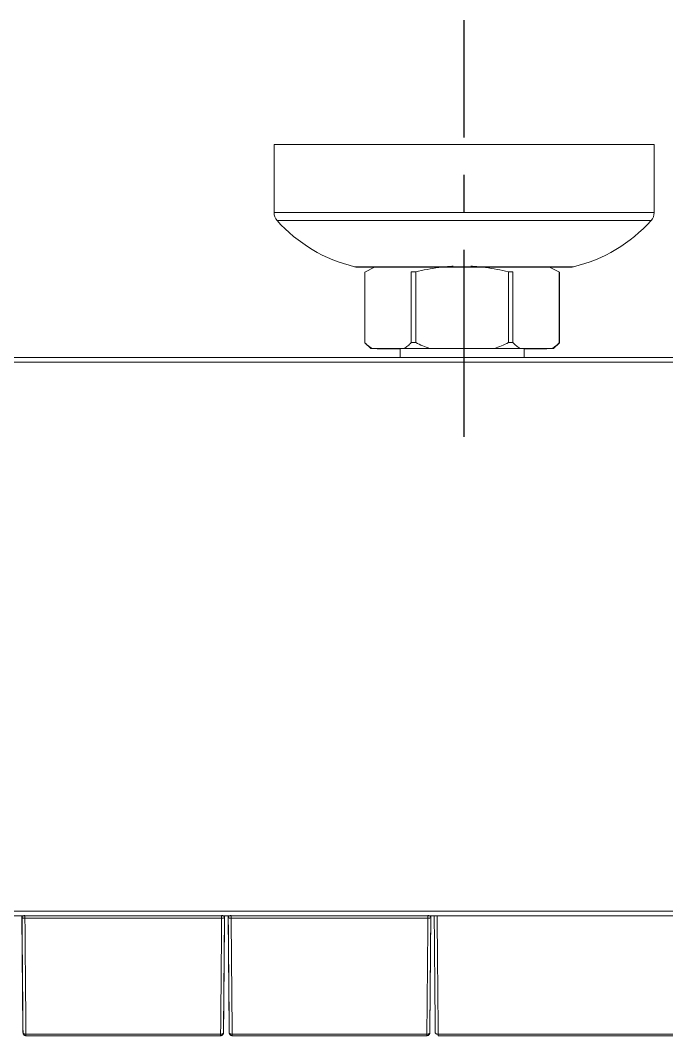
# Model space of a CAD drawing. Header units: millimetres. Extents: x 19741 to 22117, y -10160 to -6800.
# Drawn here: x 20643 to 20752.7, y -7615.1 to -7442.9 of the extents above; entities that cross this region are included whole.
import ezdxf

# ---------------------------------------------------------------- set-up
doc = ezdxf.new("R2010")
doc.units = ezdxf.units.MM
doc.linetypes.add('CENTERX2', pattern=[101.6, 63.5, -12.7, 12.7, -12.7])
doc.layers.add('CENTER', color=1, linetype='CENTERX2')

msp = doc.modelspace()

# ---------------------------------------------------------------- linework, layer by layer
at = {"linetype": 'Continuous', "lineweight": 18}
for p, q in [((20686.04, -7463.97), (20750.54, -7463.97)), ((20686.04, -7475.52), (20686.04, -7463.97)), ((20750.54, -7463.97), (20750.54, -7475.52)), ((20700.18, -7484.77), (20736.41, -7484.77)), ((20703.11, -7484.77), (20701.46, -7485.6)), ((20734.46, -7485.6), (20732.8, -7484.77)), ((20701.46, -7485.6), (20701.46, -7497.6)), ((20701.46, -7485.6), (20701.46, -7485.6)), ((20734.46, -7497.6), (20734.46, -7485.6)), ((20701.46, -7497.6), (20701.46, -7497.6)), ((20701.46, -7497.6), (20702.46, -7498.6)), ((20707.46, -7498.59), (20707.46, -7500.09)), ((20728.46, -7500.09), (20728.46, -7498.59)), ((20733.45, -7498.6), (20734.46, -7497.6)), ((20734.46, -7497.6), (20734.46, -7497.6)), ((20787.91, -7500.09), (20498.01, -7500.09)), ((20491.01, -7594.79), (20794.91, -7594.79)), ((20643.26, -7594.79), (20643.43, -7614.13)), ((20677.65, -7594.79), (20677.48, -7614.13)), ((20678.26, -7594.79), (20678.43, -7614.13)), ((20712.65, -7594.79), (20712.48, -7614.13)), ((20676.97, -7615.14), (20643.94, -7615.14)), ((20711.97, -7615.14), (20678.94, -7615.14)), ((20713.9, -7615.04), (20713.9, -7614.89)), ((20713.9, -7615.14), (20713.9, -7615.04)), ((20713.9, -7615.14), (20775.32, -7615.14))]:
    msp.add_line(p, q, dxfattribs=at)
at = {"linetype": 'Continuous', "lineweight": 13}
for p, q in [((20686.04, -7475.52), (20750.54, -7475.52)), ((20686.55, -7476.86), (20750.04, -7476.86)), ((20787.91, -7500.89), (20498.01, -7500.89)), ((20491.01, -7593.99), (20794.91, -7593.99)), ((20713.9, -7614.89), (20775.32, -7614.89))]:
    msp.add_line(p, q, dxfattribs=at)
at = {"linetype": 'Continuous', "lineweight": 18}
for centre, radius, start, end in [((20688.04, -7475.52), 2, 180, 221.7446), ((20748.54, -7475.52), 2, 318.2554, 0), ((20705.66, -7459.8), 25.61, 221.7446, 256.5609), ((20730.93, -7459.8), 25.61, 283.4391, 318.2554), ((20700.18, -7482.77), 2, 256.5609, 270), ((20736.41, -7482.77), 2, 270, 283.4391)]:
    msp.add_arc(centre, radius, start, end, dxfattribs=at)
for centre, major_axis, ratio, start_param, end_param in [((20717.96, -7498.6), (-10.75, 0), 0.001071, 3.141593, 6.283185), ((20717.96, -7498.6), (-10.75, 0), 0.001071, 0, 0.216132), ((20717.96, -7498.6), (-10.75, 0), 0.001071, 2.925461, 3.141593), ((20643.42, -7613.12), (0.01, -1.5), 0.000009, 5.446471, 6.266801), ((20677.49, -7613.12), (-0.01, -1.5), 0.000009, 0.016382, 0.836713), ((20678.42, -7613.12), (0.01, -1.5), 0.000009, 5.446471, 6.266801), ((20712.49, -7613.12), (-0.01, -1.5), 0.000009, 0.016382, 0.836713)]:
    msp.add_ellipse(centre, major_axis=major_axis, ratio=ratio, start_param=start_param, end_param=end_param, dxfattribs=at)
for points, weights, degree, knots in [([(20699.71, -7484.72), (20699.71, -7484.72), (20707.47, -7484.72), (20718.29, -7484.72), (20729.12, -7484.72), (20736.88, -7484.72), (20736.88, -7484.72)], [1, 0.857845322326, 0.917330936255, 1.21508964198, 0.917330936255, 0.857845322326, 1], 3, [0, 0, 0, 0, 0.5, 0.5, 0.5, 1, 1, 1, 1]), ([(20677.14, -7594.76), (20677.35, -7594.76), (20677.5, -7594.86), (20677.65, -7594.97), (20677.64, -7595.11)], [1, 0.923288343649, 1, 0.923288343649, 1], 2, [0, 0, 0, 0.5, 0.5, 1, 1, 1]), ([(20712.14, -7594.76), (20712.35, -7594.76), (20712.5, -7594.86), (20712.65, -7594.97), (20712.64, -7595.11)], [1, 0.923288343649, 1, 0.923288343649, 1], 2, [0, 0, 0, 0.5, 0.5, 1, 1, 1])]:
    msp.add_rational_spline(points, weights, degree=degree, knots=knots, dxfattribs=at)
for points, knots in [([(20710.08, -7485.58), (20711.38, -7485.27), (20712.68, -7485.02), (20714.64, -7484.76), (20715.3, -7484.69), (20716.13, -7484.64), (20716.29, -7484.63), (20716.46, -7484.62)], [0, 0, 0, 0, 0.615562, 0.615562, 0.923343, 0.923343, 1, 1, 1, 1]), ([(20719.45, -7484.62), (20719.62, -7484.63), (20719.78, -7484.64), (20720.61, -7484.69), (20721.27, -7484.76), (20723.23, -7485.02), (20724.53, -7485.27), (20725.83, -7485.58)], [0, 0, 0, 0, 0.076657, 0.076657, 0.384438, 0.384438, 1, 1, 1, 1]), ([(20702.66, -7498.59), (20702.45, -7498.45), (20702.25, -7498.29), (20701.85, -7497.96), (20701.66, -7497.78), (20701.46, -7497.6)], [0, 0, 0, 0, 0.5, 0.5, 1, 1, 1, 1]), ([(20709.33, -7497.58), (20709.14, -7497.77), (20708.94, -7497.95), (20708.54, -7498.28), (20708.34, -7498.44), (20708.14, -7498.58)], [0, 0, 0, 0, 0.5, 0.5, 1, 1, 1, 1]), ([(20712.48, -7498.58), (20712.07, -7498.44), (20711.67, -7498.28), (20710.87, -7497.95), (20710.47, -7497.77), (20710.08, -7497.58)], [0, 0, 0, 0, 0.5, 0.5, 1, 1, 1, 1]), ([(20725.83, -7497.58), (20725.44, -7497.77), (20725.04, -7497.95), (20724.24, -7498.28), (20723.84, -7498.44), (20723.43, -7498.58)], [0, 0, 0, 0, 0.5, 0.5, 1, 1, 1, 1]), ([(20727.77, -7498.58), (20727.57, -7498.44), (20727.37, -7498.28), (20726.97, -7497.95), (20726.77, -7497.77), (20726.58, -7497.58)], [0, 0, 0, 0, 0.5, 0.5, 1, 1, 1, 1]), ([(20734.45, -7497.6), (20734.25, -7497.78), (20734.06, -7497.96), (20733.66, -7498.29), (20733.46, -7498.45), (20733.25, -7498.59)], [0, 0, 0, 0, 0.5, 0.5, 1, 1, 1, 1]), ([(20643.27, -7595.11), (20643.27, -7595.11), (20643.27, -7595.12), (20643.27, -7595.12), (20643.27, -7595.12), (20643.27, -7595.12), (20643.27, -7595.12), (20643.27, -7595.13), (20643.27, -7595.13), (20643.27, -7595.13), (20643.28, -7595.13), (20643.28, -7595.13), (20643.28, -7595.13), (20643.28, -7595.14), (20643.29, -7595.14), (20643.29, -7595.14), (20643.29, -7595.14), (20643.3, -7595.14), (20643.3, -7595.14), (20643.31, -7595.15), (20643.31, -7595.15), (20643.31, -7595.15), (20643.32, -7595.15), (20643.32, -7595.15), (20643.33, -7595.15), (20643.33, -7595.16), (20643.34, -7595.16), (20643.34, -7595.16), (20643.35, -7595.16), (20643.35, -7595.16), (20643.36, -7595.16), (20643.37, -7595.16), (20643.37, -7595.16), (20643.38, -7595.17), (20643.38, -7595.17), (20643.39, -7595.17), (20643.4, -7595.17), (20643.4, -7595.17), (20643.41, -7595.17), (20643.42, -7595.17), (20643.42, -7595.17), (20643.43, -7595.17), (20643.44, -7595.18), (20643.45, -7595.18), (20643.45, -7595.18), (20643.46, -7595.18), (20643.47, -7595.18), (20643.47, -7595.18), (20643.48, -7595.18), (20643.49, -7595.18), (20643.5, -7595.18), (20643.5, -7595.18), (20643.51, -7595.18), (20643.52, -7595.19), (20643.53, -7595.19), (20643.53, -7595.19), (20643.54, -7595.19), (20643.55, -7595.19), (20643.56, -7595.19), (20643.56, -7595.19), (20643.57, -7595.19), (20643.58, -7595.19), (20643.59, -7595.19), (20643.6, -7595.19), (20643.6, -7595.19), (20643.61, -7595.19), (20643.62, -7595.19), (20643.63, -7595.19), (20643.63, -7595.19), (20643.64, -7595.19), (20643.65, -7595.19), (20643.66, -7595.19), (20643.66, -7595.2), (20643.67, -7595.2), (20643.68, -7595.2), (20643.69, -7595.2), (20643.69, -7595.2), (20643.7, -7595.2), (20643.71, -7595.2), (20643.72, -7595.2), (20643.72, -7595.2), (20643.73, -7595.2), (20643.74, -7595.2), (20643.74, -7595.2), (20643.75, -7595.2), (20643.76, -7595.2), (20643.76, -7595.2), (20643.77, -7595.2)], [0, 0, 0, 0, 0.014723, 0.029376, 0.043959, 0.058471, 0.072913, 0.087285, 0.101585, 0.115815, 0.129974, 0.144061, 0.158078, 0.172023, 0.185896, 0.199698, 0.213429, 0.227088, 0.240675, 0.254191, 0.267635, 0.281008, 0.294308, 0.307537, 0.320695, 0.33378, 0.346794, 0.359737, 0.372607, 0.385406, 0.398134, 0.41079, 0.423374, 0.435888, 0.44833, 0.4607, 0.473, 0.485228, 0.497386, 0.509472, 0.521488, 0.533433, 0.545308, 0.557112, 0.568845, 0.580508, 0.592102, 0.603625, 0.615078, 0.626461, 0.637775, 0.649019, 0.660194, 0.6713, 0.682337, 0.693305, 0.704203, 0.715034, 0.725796, 0.736489, 0.747114, 0.757672, 0.768161, 0.778583, 0.788937, 0.799224, 0.809444, 0.819597, 0.829683, 0.839702, 0.849655, 0.859541, 0.869361, 0.879116, 0.888804, 0.898427, 0.907985, 0.917477, 0.926904, 0.936266, 0.945564, 0.954797, 0.963965, 0.97307, 0.98211, 0.991087, 1, 1, 1, 1]), ([(20643.77, -7595.2), (20643.78, -7596.93), (20643.79, -7598.64), (20643.82, -7602.03), (20643.84, -7603.71), (20643.86, -7607.01), (20643.88, -7608.63), (20643.91, -7611.81), (20643.92, -7613.37), (20643.94, -7614.89)], [0, 0, 0, 0, 0.25, 0.25, 0.5, 0.5, 0.75, 0.75, 1, 1, 1, 1]), ([(20676.97, -7614.89), (20676.99, -7613.37), (20677, -7611.81), (20677.03, -7608.63), (20677.05, -7607.01), (20677.07, -7603.71), (20677.09, -7602.03), (20677.12, -7598.64), (20677.13, -7596.93), (20677.14, -7595.2)], [0, 0, 0, 0, 0.25, 0.25, 0.5, 0.5, 0.75, 0.75, 1, 1, 1, 1]), ([(20677.14, -7595.2), (20677.15, -7595.2), (20677.16, -7595.2), (20677.17, -7595.2), (20677.18, -7595.2), (20677.19, -7595.2), (20677.2, -7595.2), (20677.22, -7595.2), (20677.23, -7595.2), (20677.24, -7595.2), (20677.25, -7595.19), (20677.27, -7595.19), (20677.28, -7595.19), (20677.29, -7595.19), (20677.31, -7595.19), (20677.32, -7595.19), (20677.33, -7595.19), (20677.34, -7595.19), (20677.36, -7595.19), (20677.37, -7595.19), (20677.38, -7595.19), (20677.39, -7595.19), (20677.41, -7595.18), (20677.42, -7595.18), (20677.43, -7595.18), (20677.44, -7595.18), (20677.46, -7595.18), (20677.47, -7595.18), (20677.48, -7595.17), (20677.49, -7595.17), (20677.5, -7595.17), (20677.51, -7595.17), (20677.52, -7595.17), (20677.53, -7595.17), (20677.54, -7595.16), (20677.55, -7595.16), (20677.56, -7595.16), (20677.57, -7595.16), (20677.58, -7595.15), (20677.59, -7595.15), (20677.6, -7595.15), (20677.6, -7595.15), (20677.61, -7595.14), (20677.62, -7595.14), (20677.62, -7595.14), (20677.63, -7595.14), (20677.63, -7595.13), (20677.64, -7595.13), (20677.64, -7595.13), (20677.64, -7595.12), (20677.64, -7595.12), (20677.64, -7595.12), (20677.64, -7595.12), (20677.64, -7595.11)], [0, 0, 0, 0, 0.014891, 0.029958, 0.045204, 0.060628, 0.076232, 0.092016, 0.107982, 0.12413, 0.14046, 0.156975, 0.173673, 0.190558, 0.207628, 0.224885, 0.24233, 0.259964, 0.277786, 0.295799, 0.314002, 0.332397, 0.350983, 0.369762, 0.388735, 0.407901, 0.427262, 0.446818, 0.46657, 0.486518, 0.506662, 0.527003, 0.547542, 0.568278, 0.589213, 0.610346, 0.631678, 0.653209, 0.674938, 0.696867, 0.718995, 0.741322, 0.763848, 0.786573, 0.809497, 0.83262, 0.85594, 0.879459, 0.903175, 0.927087, 0.951196, 0.975501, 1, 1, 1, 1]), ([(20678.27, -7595.11), (20678.27, -7595.11), (20678.27, -7595.12), (20678.27, -7595.12), (20678.27, -7595.12), (20678.27, -7595.12), (20678.27, -7595.12), (20678.27, -7595.13), (20678.27, -7595.13), (20678.27, -7595.13), (20678.28, -7595.13), (20678.28, -7595.13), (20678.28, -7595.13), (20678.28, -7595.14), (20678.29, -7595.14), (20678.29, -7595.14), (20678.29, -7595.14), (20678.3, -7595.14), (20678.3, -7595.14), (20678.31, -7595.15), (20678.31, -7595.15), (20678.31, -7595.15), (20678.32, -7595.15), (20678.32, -7595.15), (20678.33, -7595.15), (20678.33, -7595.16), (20678.34, -7595.16), (20678.34, -7595.16), (20678.35, -7595.16), (20678.35, -7595.16), (20678.36, -7595.16), (20678.37, -7595.16), (20678.37, -7595.16), (20678.38, -7595.17), (20678.38, -7595.17), (20678.39, -7595.17), (20678.4, -7595.17), (20678.4, -7595.17), (20678.41, -7595.17), (20678.42, -7595.17), (20678.42, -7595.17), (20678.43, -7595.17), (20678.44, -7595.18), (20678.45, -7595.18), (20678.45, -7595.18), (20678.46, -7595.18), (20678.47, -7595.18), (20678.47, -7595.18), (20678.48, -7595.18), (20678.49, -7595.18), (20678.5, -7595.18), (20678.5, -7595.18), (20678.51, -7595.18), (20678.52, -7595.19), (20678.53, -7595.19), (20678.53, -7595.19), (20678.54, -7595.19), (20678.55, -7595.19), (20678.56, -7595.19), (20678.56, -7595.19), (20678.57, -7595.19), (20678.58, -7595.19), (20678.59, -7595.19), (20678.6, -7595.19), (20678.6, -7595.19), (20678.61, -7595.19), (20678.62, -7595.19), (20678.63, -7595.19), (20678.63, -7595.19), (20678.64, -7595.19), (20678.65, -7595.19), (20678.66, -7595.19), (20678.66, -7595.2), (20678.67, -7595.2), (20678.68, -7595.2), (20678.69, -7595.2), (20678.69, -7595.2), (20678.7, -7595.2), (20678.71, -7595.2), (20678.72, -7595.2), (20678.72, -7595.2), (20678.73, -7595.2), (20678.74, -7595.2), (20678.74, -7595.2), (20678.75, -7595.2), (20678.76, -7595.2), (20678.76, -7595.2), (20678.77, -7595.2)], [0, 0, 0, 0, 0.014723, 0.029376, 0.043959, 0.058471, 0.072913, 0.087285, 0.101585, 0.115815, 0.129974, 0.144061, 0.158078, 0.172023, 0.185896, 0.199698, 0.213429, 0.227088, 0.240675, 0.254191, 0.267635, 0.281008, 0.294308, 0.307537, 0.320695, 0.33378, 0.346794, 0.359737, 0.372607, 0.385406, 0.398134, 0.41079, 0.423374, 0.435888, 0.44833, 0.4607, 0.473, 0.485228, 0.497386, 0.509472, 0.521488, 0.533433, 0.545308, 0.557112, 0.568845, 0.580508, 0.592102, 0.603625, 0.615078, 0.626461, 0.637775, 0.649019, 0.660194, 0.6713, 0.682337, 0.693305, 0.704203, 0.715034, 0.725796, 0.736489, 0.747114, 0.757672, 0.768161, 0.778583, 0.788937, 0.799224, 0.809444, 0.819597, 0.829683, 0.839702, 0.849655, 0.859541, 0.869361, 0.879116, 0.888804, 0.898427, 0.907985, 0.917477, 0.926904, 0.936266, 0.945564, 0.954797, 0.963965, 0.97307, 0.98211, 0.991087, 1, 1, 1, 1]), ([(20678.77, -7595.2), (20678.78, -7596.93), (20678.79, -7598.64), (20678.82, -7602.03), (20678.84, -7603.71), (20678.86, -7607.01), (20678.88, -7608.63), (20678.91, -7611.81), (20678.92, -7613.37), (20678.94, -7614.89)], [0, 0, 0, 0, 0.25, 0.25, 0.5, 0.5, 0.75, 0.75, 1, 1, 1, 1]), ([(20711.97, -7614.89), (20711.99, -7613.37), (20712, -7611.81), (20712.03, -7608.63), (20712.05, -7607.01), (20712.07, -7603.71), (20712.09, -7602.03), (20712.12, -7598.64), (20712.13, -7596.93), (20712.14, -7595.2)], [0, 0, 0, 0, 0.25, 0.25, 0.5, 0.5, 0.75, 0.75, 1, 1, 1, 1]), ([(20712.14, -7595.2), (20712.15, -7595.2), (20712.16, -7595.2), (20712.17, -7595.2), (20712.18, -7595.2), (20712.19, -7595.2), (20712.2, -7595.2), (20712.22, -7595.2), (20712.23, -7595.2), (20712.24, -7595.2), (20712.25, -7595.19), (20712.27, -7595.19), (20712.28, -7595.19), (20712.29, -7595.19), (20712.31, -7595.19), (20712.32, -7595.19), (20712.33, -7595.19), (20712.34, -7595.19), (20712.36, -7595.19), (20712.37, -7595.19), (20712.38, -7595.19), (20712.39, -7595.19), (20712.41, -7595.18), (20712.42, -7595.18), (20712.43, -7595.18), (20712.44, -7595.18), (20712.46, -7595.18), (20712.47, -7595.18), (20712.48, -7595.17), (20712.49, -7595.17), (20712.5, -7595.17), (20712.51, -7595.17), (20712.52, -7595.17), (20712.53, -7595.17), (20712.54, -7595.16), (20712.55, -7595.16), (20712.56, -7595.16), (20712.57, -7595.16), (20712.58, -7595.15), (20712.59, -7595.15), (20712.6, -7595.15), (20712.6, -7595.15), (20712.61, -7595.14), (20712.62, -7595.14), (20712.62, -7595.14), (20712.63, -7595.14), (20712.63, -7595.13), (20712.64, -7595.13), (20712.64, -7595.13), (20712.64, -7595.12), (20712.64, -7595.12), (20712.64, -7595.12), (20712.64, -7595.12), (20712.64, -7595.11)], [0, 0, 0, 0, 0.014891, 0.029958, 0.045204, 0.060628, 0.076232, 0.092016, 0.107982, 0.12413, 0.14046, 0.156975, 0.173673, 0.190558, 0.207628, 0.224885, 0.24233, 0.259964, 0.277786, 0.295799, 0.314002, 0.332397, 0.350983, 0.369762, 0.388735, 0.407901, 0.427262, 0.446818, 0.46657, 0.486518, 0.506662, 0.527003, 0.547542, 0.568278, 0.589213, 0.610346, 0.631678, 0.653209, 0.674938, 0.696867, 0.718995, 0.741322, 0.763848, 0.786573, 0.809497, 0.83262, 0.85594, 0.879459, 0.903175, 0.927087, 0.951196, 0.975501, 1, 1, 1, 1]), ([(20713.72, -7594.81), (20713.73, -7596.19), (20713.74, -7597.56), (20713.77, -7600.79), (20713.79, -7602.63), (20713.82, -7606.25), (20713.84, -7608.04), (20713.87, -7611.53), (20713.89, -7613.23), (20713.9, -7614.89)], [0, 0, 0, 0, 0.195454, 0.195454, 0.463636, 0.463636, 0.731818, 0.731818, 1, 1, 1, 1]), ([(20643.94, -7614.89), (20643.93, -7614.89), (20643.92, -7614.89), (20643.91, -7614.89), (20643.9, -7614.89), (20643.89, -7614.89), (20643.88, -7614.89), (20643.87, -7614.89), (20643.85, -7614.89), (20643.84, -7614.89), (20643.83, -7614.88), (20643.82, -7614.88), (20643.81, -7614.88), (20643.79, -7614.88), (20643.78, -7614.88), (20643.77, -7614.87), (20643.76, -7614.87), (20643.74, -7614.87), (20643.73, -7614.87), (20643.72, -7614.86), (20643.71, -7614.86), (20643.7, -7614.86), (20643.68, -7614.85), (20643.67, -7614.85), (20643.66, -7614.85), (20643.65, -7614.84), (20643.63, -7614.84), (20643.62, -7614.83), (20643.61, -7614.83), (20643.6, -7614.82), (20643.59, -7614.82), (20643.58, -7614.81), (20643.57, -7614.81), (20643.56, -7614.8), (20643.54, -7614.79), (20643.53, -7614.79), (20643.52, -7614.78), (20643.51, -7614.77), (20643.51, -7614.77), (20643.5, -7614.76), (20643.49, -7614.75), (20643.48, -7614.74), (20643.47, -7614.74), (20643.47, -7614.73), (20643.46, -7614.72), (20643.46, -7614.71), (20643.45, -7614.7), (20643.45, -7614.69), (20643.44, -7614.68), (20643.44, -7614.67), (20643.44, -7614.66), (20643.44, -7614.65), (20643.44, -7614.65), (20643.44, -7614.64)], [0, 0, 0, 0, 0.014599, 0.029299, 0.044107, 0.059032, 0.074081, 0.089262, 0.104583, 0.120052, 0.135675, 0.151461, 0.167416, 0.183547, 0.199862, 0.216368, 0.23307, 0.249975, 0.267089, 0.284419, 0.301969, 0.319747, 0.337755, 0.356001, 0.374488, 0.393221, 0.412205, 0.431443, 0.45094, 0.470697, 0.49072, 0.51101, 0.531569, 0.552401, 0.573507, 0.594888, 0.616546, 0.638481, 0.660694, 0.683184, 0.705951, 0.728994, 0.752312, 0.775904, 0.799766, 0.823897, 0.848293, 0.87295, 0.897865, 0.923033, 0.948449, 0.974106, 1, 1, 1, 1]), ([(20676.97, -7614.89), (20677.01, -7614.89), (20677.04, -7614.89), (20677.1, -7614.88), (20677.14, -7614.88), (20677.2, -7614.87), (20677.22, -7614.86), (20677.28, -7614.84), (20677.3, -7614.83), (20677.35, -7614.81), (20677.37, -7614.8), (20677.41, -7614.77), (20677.42, -7614.75), (20677.45, -7614.72), (20677.46, -7614.71), (20677.47, -7614.68), (20677.47, -7614.66), (20677.47, -7614.64)], [0, 0, 0, 0, 0.125, 0.125, 0.25, 0.25, 0.375, 0.375, 0.5, 0.5, 0.625, 0.625, 0.75, 0.75, 0.875, 0.875, 1, 1, 1, 1]), ([(20678.94, -7614.89), (20678.93, -7614.89), (20678.92, -7614.89), (20678.91, -7614.89), (20678.9, -7614.89), (20678.89, -7614.89), (20678.88, -7614.89), (20678.87, -7614.89), (20678.85, -7614.89), (20678.84, -7614.89), (20678.83, -7614.88), (20678.82, -7614.88), (20678.81, -7614.88), (20678.79, -7614.88), (20678.78, -7614.88), (20678.77, -7614.87), (20678.76, -7614.87), (20678.74, -7614.87), (20678.73, -7614.87), (20678.72, -7614.86), (20678.71, -7614.86), (20678.7, -7614.86), (20678.68, -7614.85), (20678.67, -7614.85), (20678.66, -7614.85), (20678.65, -7614.84), (20678.63, -7614.84), (20678.62, -7614.83), (20678.61, -7614.83), (20678.6, -7614.82), (20678.59, -7614.82), (20678.58, -7614.81), (20678.57, -7614.81), (20678.56, -7614.8), (20678.54, -7614.79), (20678.53, -7614.79), (20678.52, -7614.78), (20678.51, -7614.77), (20678.51, -7614.77), (20678.5, -7614.76), (20678.49, -7614.75), (20678.48, -7614.74), (20678.47, -7614.74), (20678.47, -7614.73), (20678.46, -7614.72), (20678.46, -7614.71), (20678.45, -7614.7), (20678.45, -7614.69), (20678.44, -7614.68), (20678.44, -7614.67), (20678.44, -7614.66), (20678.44, -7614.65), (20678.44, -7614.65), (20678.44, -7614.64)], [0, 0, 0, 0, 0.014599, 0.029299, 0.044107, 0.059032, 0.074081, 0.089262, 0.104583, 0.120052, 0.135675, 0.151461, 0.167416, 0.183547, 0.199862, 0.216368, 0.23307, 0.249975, 0.267089, 0.284419, 0.301969, 0.319747, 0.337755, 0.356001, 0.374488, 0.393221, 0.412205, 0.431443, 0.45094, 0.470697, 0.49072, 0.51101, 0.531569, 0.552401, 0.573507, 0.594888, 0.616546, 0.638481, 0.660694, 0.683184, 0.705951, 0.728994, 0.752312, 0.775904, 0.799766, 0.823897, 0.848293, 0.87295, 0.897865, 0.923033, 0.948449, 0.974106, 1, 1, 1, 1]), ([(20711.97, -7614.89), (20712.01, -7614.89), (20712.04, -7614.89), (20712.1, -7614.88), (20712.14, -7614.88), (20712.2, -7614.87), (20712.22, -7614.86), (20712.28, -7614.84), (20712.3, -7614.83), (20712.35, -7614.81), (20712.37, -7614.8), (20712.41, -7614.77), (20712.42, -7614.75), (20712.45, -7614.72), (20712.46, -7614.71), (20712.47, -7614.68), (20712.47, -7614.66), (20712.47, -7614.64)], [0, 0, 0, 0, 0.125, 0.125, 0.25, 0.25, 0.375, 0.375, 0.5, 0.5, 0.625, 0.625, 0.75, 0.75, 0.875, 0.875, 1, 1, 1, 1]), ([(20713.4, -7614.64), (20713.4, -7614.66), (20713.41, -7614.68), (20713.42, -7614.71), (20713.43, -7614.72), (20713.45, -7614.75), (20713.47, -7614.77), (20713.51, -7614.8), (20713.53, -7614.81), (20713.57, -7614.83), (20713.6, -7614.84), (20713.65, -7614.86), (20713.68, -7614.87), (20713.74, -7614.88), (20713.77, -7614.88), (20713.84, -7614.89), (20713.87, -7614.89), (20713.9, -7614.89)], [0, 0, 0, 0, 0.125, 0.125, 0.25, 0.25, 0.375, 0.375, 0.5, 0.5, 0.625, 0.625, 0.75, 0.75, 0.875, 0.875, 1, 1, 1, 1])]:
    msp.add_open_spline(points, degree=3, knots=knots, dxfattribs=at)
for points in [[(20701.46, -7497.6), (20701.46, -7485.6)], [(20709.33, -7485.58), (20709.33, -7497.58)], [(20710.08, -7497.58), (20710.08, -7485.58)], [(20725.83, -7485.58), (20725.83, -7497.58)], [(20726.58, -7497.58), (20726.58, -7485.58)], [(20734.45, -7485.6), (20734.45, -7497.6)], [(20708.14, -7498.58), (20702.66, -7498.59)], [(20702.66, -7498.6), (20707.46, -7498.61)], [(20723.43, -7498.58), (20712.48, -7498.58)], [(20733.25, -7498.59), (20727.77, -7498.58)], [(20728.46, -7498.61), (20733.25, -7498.6)], [(20643.27, -7595.11), (20643.26, -7594.79)], [(20677.64, -7595.11), (20677.65, -7594.79)], [(20678.27, -7595.11), (20678.26, -7594.79)], [(20712.64, -7595.11), (20712.65, -7594.79)], [(20643.44, -7614.62), (20643.44, -7614.64)], [(20677.47, -7614.62), (20677.47, -7614.64)], [(20678.44, -7614.62), (20678.44, -7614.64)], [(20712.47, -7614.62), (20712.47, -7614.64)]]:
    msp.add_open_spline(points, degree=1, dxfattribs=at)
for points, weights in [([(20710.08, -7485.58), (20709.7, -7485.58), (20709.33, -7485.58)], [1, 0.999658926781, 1]), ([(20725.83, -7485.58), (20726.21, -7485.58), (20726.58, -7485.58)], [1, 0.999658926781, 1]), ([(20734.46, -7485.6), (20734.46, -7485.6), (20734.45, -7485.6)], [1, 0.99991472806, 1]), ([(20701.46, -7497.6), (20701.46, -7497.6), (20701.46, -7497.6)], [1, 0.99991472806, 1]), ([(20702.66, -7498.59), (20702.25, -7498.6), (20702.66, -7498.6)], [1, 0.986837492735, 1]), ([(20712.48, -7498.58), (20710.1, -7498.58), (20708.14, -7498.58)], [1, 0.986837492735, 1]), ([(20709.33, -7497.58), (20709.7, -7497.58), (20710.08, -7497.58)], [1, 0.999658926781, 1]), ([(20727.77, -7498.58), (20725.81, -7498.58), (20723.43, -7498.58)], [1, 0.986837492735, 1]), ([(20726.58, -7497.58), (20726.21, -7497.58), (20725.83, -7497.58)], [1, 0.999658926781, 1]), ([(20733.25, -7498.6), (20733.66, -7498.6), (20733.25, -7498.59)], [1, 0.986837492735, 1]), ([(20734.46, -7497.6), (20734.46, -7497.6), (20734.45, -7497.6)], [1, 0.99991472806, 1]), ([(20643.44, -7614.64), (20643.36, -7605.51), (20643.27, -7595.11)], [1, 0.984624093816, 1]), ([(20677.14, -7595.2), (20677.14, -7594.94), (20677.14, -7594.76)], [1, 0.886861737457, 1]), ([(20677.47, -7614.64), (20677.55, -7605.51), (20677.64, -7595.11)], [1, 0.984624166072, 1]), ([(20678.44, -7614.64), (20678.36, -7605.51), (20678.27, -7595.11)], [1, 0.984624093816, 1]), ([(20712.14, -7595.2), (20712.14, -7594.94), (20712.14, -7594.76)], [1, 0.886861737457, 1]), ([(20712.47, -7614.64), (20712.55, -7605.51), (20712.64, -7595.11)], [1, 0.984624166072, 1]), ([(20713.22, -7594.82), (20713.31, -7605.38), (20713.4, -7614.64)], [0.997455519759, 0.98292653194, 1]), ([(20643.94, -7615.14), (20643.44, -7615.14), (20643.44, -7614.64)], [1, 0.710185318621, 1]), ([(20677.47, -7614.64), (20677.47, -7615.14), (20676.97, -7615.14)], [1, 0.71018612059, 1]), ([(20678.94, -7615.14), (20678.44, -7615.14), (20678.44, -7614.64)], [1, 0.710185318621, 1]), ([(20712.47, -7614.64), (20712.47, -7615.14), (20711.97, -7615.14)], [1, 0.71018612059, 1])]:
    msp.add_rational_spline(points, weights, degree=2, dxfattribs=at)
at = {"linetype": 'Continuous', "lineweight": 13}
for points in [[(20643.27, -7595.11), (20643.26, -7594.97), (20643.41, -7594.86), (20643.56, -7594.76), (20643.77, -7594.76)], [(20678.27, -7595.11), (20678.26, -7594.97), (20678.41, -7594.86), (20678.56, -7594.76), (20678.77, -7594.76)]]:
    msp.add_rational_spline(points, [1, 0.92328865402, 1, 0.92328865402, 1], degree=2, knots=[0, 0, 0, 0.5, 0.5, 1, 1, 1], dxfattribs=at)
for points, weights in [([(20643.77, -7595.2), (20643.77, -7594.94), (20643.77, -7594.76)], [1, 0.886860648919, 1]), ([(20678.77, -7595.2), (20678.77, -7594.94), (20678.77, -7594.76)], [1, 0.886860648919, 1]), ([(20643.94, -7615.14), (20643.94, -7615.14), (20643.94, -7614.89)], [1, 0.866701490013, 1]), ([(20676.97, -7614.89), (20676.97, -7615.14), (20676.97, -7615.14)], [1, 0.866701404614, 1]), ([(20678.94, -7615.14), (20678.94, -7615.14), (20678.94, -7614.89)], [1, 0.866701490013, 1]), ([(20711.97, -7614.89), (20711.97, -7615.14), (20711.97, -7615.14)], [1, 0.866701404614, 1])]:
    msp.add_rational_spline(points, weights, degree=2, dxfattribs=at)
for points in [[(20677.14, -7595.2), (20643.77, -7595.2)], [(20712.14, -7595.2), (20678.77, -7595.2)], [(20676.97, -7614.89), (20643.94, -7614.89)], [(20711.97, -7614.89), (20678.94, -7614.89)]]:
    msp.add_open_spline(points, degree=1, dxfattribs=at)
at = {"layer": 'CENTER', "ltscale": 0.5}
msp.add_line((20718.29, -7513.56), (20718.29, -7442.9), dxfattribs=at)

doc.saveas('drawing.dxf')
